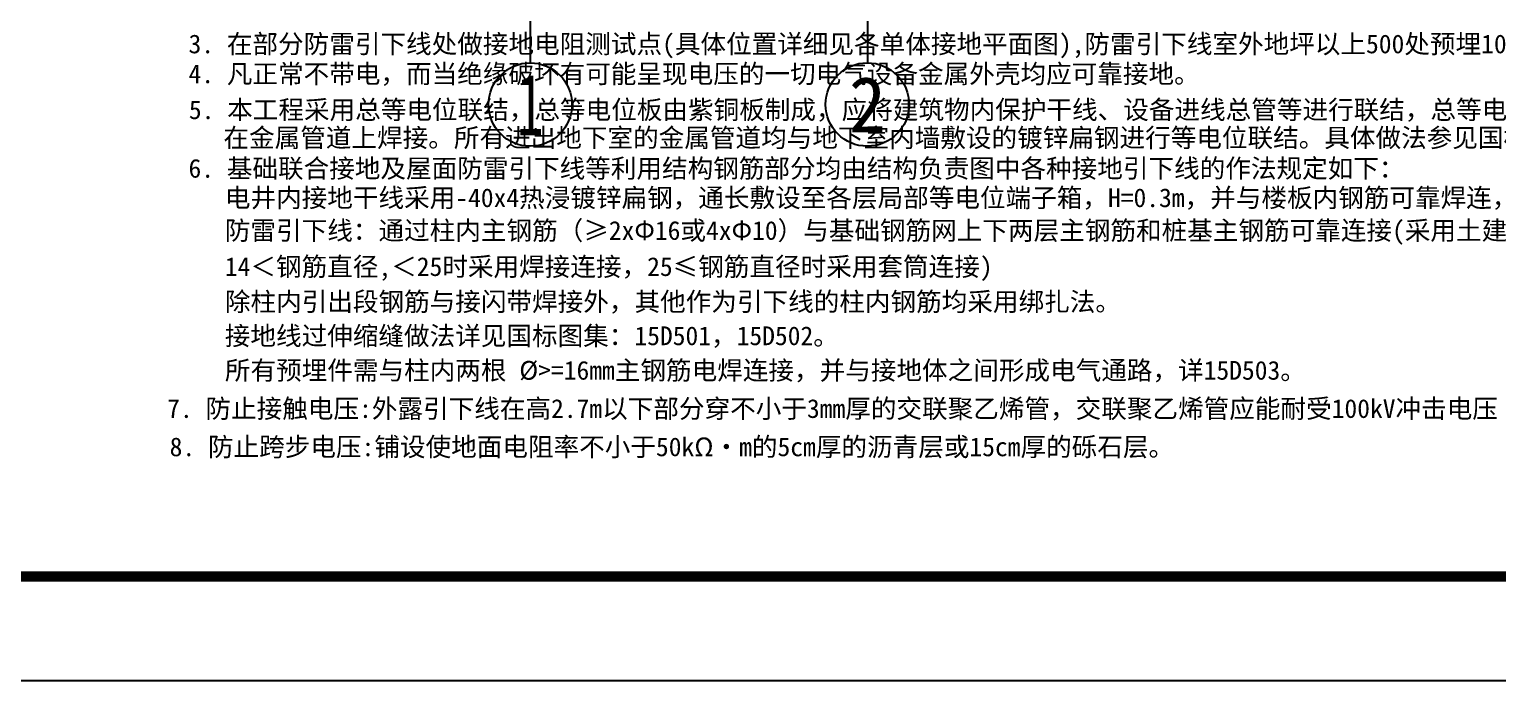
# Model space of a CAD drawing. Header units: millimetres. Extents: x -633009578 to 5705885, y -633235091 to 2571734.
# Drawn here: x 2859655 to 2901897, y 2243684 to 2262428 of the extents above; entities that cross this region are included whole.
import ezdxf
from ezdxf.enums import TextEntityAlignment as Align

# ---------------------------------------------------------------- set-up
doc = ezdxf.new("R2010")
doc.units = ezdxf.units.MM
doc.header["$LTSCALE"] = 1000
doc.header["$MEASUREMENT"] = 0
doc.layers.get('0').update_dxf_attribs({"color": 9})
for name, color, linetype in [('3T_WOOD', 21, 'Continuous'), ('AXIS_TEXT', 7, 'Continuous'), ('C-AXIS(轴号)', 3, 'Continuous'), ('电-强电平面-设备', 4, 'Continuous'), ('设备-箱柜', 3, 'Continuous'), ('院图签、封面151013$0$PUB_TITLE', 153, 'Continuous'), ('院图签、封面151013$0$图签文字', 4, 'Continuous')]:
    doc.layers.add(name, color=color, linetype=linetype)
doc.styles.add('_TCH_AXIS', font='simhei.ttf', dxfattribs={"bigfont": 'GBCBIG'})
doc.styles.add('COMPLEX', font='simhei.ttf')
doc.styles.add('宋', font='simhei.ttf', dxfattribs={"width": 0.8})
doc.styles.add('院图签、封面151013$0$-宋体', font='simhei.ttf', dxfattribs={"width": 0.8})

# ---------------------------------------------------------------- blocks, each defined once
blk = doc.blocks.new('_AXISO')
blk.add_circle((0, 0), 0.5)
at = {"layer": 'AXIS_TEXT', "style": 'COMPLEX', "width": 1.041667}
blk.add_attdef('A', text='', height=0.56, dxfattribs=at).set_placement((-0.25, -0.28), (0.25, -0.28), align=Align.FIT)
blk = doc.blocks.new('负一层平面图9')
at = {"layer": 'C-AXIS(轴号)'}
for p, q in [((1097491.1, 1585675.5), (1097491.1, 1578512.5)), ((1107191.1, 1585675.5), (1107191.1, 1578512.5))]:
    blk.add_line(p, q, dxfattribs=at)
ref = blk.add_blockref('_AXISO', (1097491.1, 1577312.5), dxfattribs=dict(at, xscale=2400, yscale=2400, zscale=2400))
ref.add_attrib('A', '1', dxfattribs={"layer": 'AXIS_TEXT', "height": 1764.8, "style": '_TCH_AXIS'}).set_placement((1097112.9, 1576430.1), (1097869.3, 1576430.1), align=Align.FIT)
ref = blk.add_blockref('_AXISO', (1107191.1, 1577312.5), dxfattribs=dict(at, xscale=2400, yscale=2400, zscale=2400))
ref.add_attrib('A', '2', dxfattribs={"layer": 'AXIS_TEXT', "height": 1597.5, "style": '_TCH_AXIS'}).set_placement((1106658.6, 1576513.7), (1107723.6, 1576513.7), align=Align.FIT)
blk = doc.blocks.new('G$C4F4C691F')
at = {"layer": '电-强电平面-设备', "color": 3, "style": '宋'}
for s, p in [('3. 在部分防雷引下线处做接地电阻测试点(具体位置详细见各单体接地平面图),防雷引下线室外地坪以上500处预埋100x100x6扁铁一块,使其与接地引下线焊接。', (1, 717)), ('4. 凡正常不带电，而当绝缘破坏有可能呈现电压的一切电气设备金属外壳均应可靠接地。', (0, 0)), ('5. 本工程采用总等电位联结，总等电位板由紫铜板制成，应将建筑物内保护干线、设备进线总管等进行联结，总等电位联结线采用BV-1x25mmPC25，禁止', (9, -861)), ('在金属管道上焊接。所有进出地下室的金属管道均与地下室内墙敷设的镀锌扁钢进行等电位联结。具体做法参见国标图集《等电位联结安装》15D502。', (838, -1533)), ('6. 基础联合接地及屋面防雷引下线等利用结构钢筋部分均由结构负责图中各种接地引下线的作法规定如下：', (0, -2267)), ('电井内接地干线采用-40x4热浸镀锌扁钢，通长敷设至各层局部等电位端子箱，H=0.3m，并与楼板内钢筋可靠焊连，底部与该等电位端子箱焊接。', (872, -2972)), ('防雷引下线：通过柱内主钢筋（≥2xΦ16或4xΦ10）与基础钢筋网上下两层主钢筋和桩基主钢筋可靠连接(采用土建施工法，钢筋直径≤14时采用绑扎搭接，', (872, -3757)), ('14＜钢筋直径,＜25时采用焊接连接，25≤钢筋直径时采用套筒连接)', (872, -4624)), ('除柱内引出段钢筋与接闪带焊接外，其他作为引下线的柱内钢筋均采用绑扎法。', (872, -5464)), ('接地线过伸缩缝做法详见国标图集：15D501，15D502。', (870, -6283)), ('所有预埋件需与柱内两根 %%C>=16mm主钢筋电焊连接，并与接地体之间形成电气通路，详15D503。', (872, -7111)), ('7. 防止接触电压:外露引下线在高2.7m以下部分穿不小于3mm厚的交联聚乙烯管，交联聚乙烯管应能耐受100kV冲击电压（1.2/50μs波形）。', (-512, -8028)), ('8. 防止跨步电压:铺设使地面电阻率不小于50kΩ·m的5cm厚的沥青层或15cm厚的砾石层。', (-452, -8946))]:
    blk.add_text(s, height=450, dxfattribs=at).set_placement(p)
blk = doc.blocks.new('建筑图框_A1')
at = {"layer": '院图签、封面151013$0$PUB_TITLE'}
blk.add_lwpolyline([(0, 0), (84100, 0), (84100, 59400), (0, 59400)], close=True, dxfattribs=at)
at = {"layer": '院图签、封面151013$0$PUB_TITLE', "const_width": 100}
blk.add_lwpolyline([(2500, 1000), (83100, 1000), (83100, 58400), (2500, 58400)], close=True, dxfattribs=at)
at = {"layer": '院图签、封面151013$0$图签文字', "color": 6, "style": '院图签、封面151013$0$-宋体'}
for tag, height, width, p in [('工程主持人', 400, 0.8, (79991, 29506)), ('审定', 400, 0.8, (79991, 28706)), ('审核', 400, 0.8, (79991, 27906)), ('专业负责人', 400, 0.8, (79991, 27106)), ('校对', 400, 0.8, (79991, 26306)), ('设计', 400, 0.8, (79991, 25506)), ('方案设计人', 400, 0.8, (79991, 24707)), ('工程编号', 300, 0.7, (81000, 8700)), ('版次', 300, 0.7, (78738, 3006)), ('日期', 300, 0.7, (82038, 3000)), ('图号_X施', 300, 0.7, (81538, 2200)), ('图号', 200, 0.7, (82538, 2400)), ('比例', 300, 0.7, (78738, 2200)), ('图号_总数', 200, 0.7, (82538, 2000))]:
    blk.add_attdef(tag, text='', height=height, dxfattribs=dict(at, width=width)).set_placement(p, align=Align.MIDDLE_CENTER)
at = {"layer": '院图签、封面151013$0$图签文字', "color": 6, "style": '院图签、封面151013$0$-宋体', "width": 0.7}
for tag, p in [('建设单位_001', (80936, 7446)), ('工程名称_001', (80934, 6045)), ('图名_001', (79743, 4060))]:
    blk.add_attdef(tag, p, '', height=300, dxfattribs=at)

msp = doc.modelspace()

# ---------------------------------------------------------------- block references
at = {"xscale": 1.2, "yscale": 1.2, "zscale": 1.2}
msp.add_blockref('G$C4F4C691F', (2864233.4, 2260878.2), dxfattribs=at)
at = {"layer": '3T_WOOD'}
msp.add_blockref('负一层平面图9', (1776573.3, 682952.1), dxfattribs=at)
at = {"layer": '设备-箱柜', "xscale": 3, "yscale": 3}
msp.add_blockref('建筑图框_A1', (2725055.4, 2243683.8, 0), dxfattribs=at)

doc.saveas('drawing.dxf')
